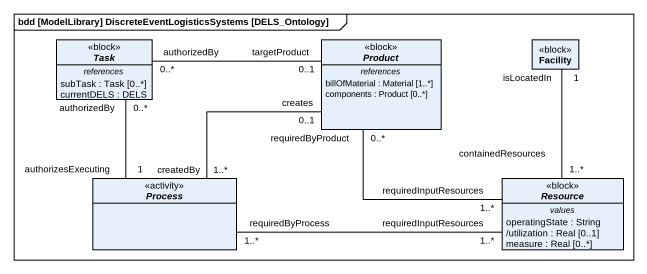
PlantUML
@startuml
mainframe bdd [ModelLibrary] DiscreteEventLogisticsSystems [DELS_Ontology]
hide circle
hide empty members
abstract class Task <<block>> {
  -- references --
  subTask : Task [0..*]
  currentDELS : DELS
}
abstract class Product <<block>> {
  -- references --
  billOfMaterial : Material [1..*]
  components : Product [0..*]
}
class Facility <<block>>
abstract class "Process" as Process_ <<activity>>
abstract class Resource <<block>> {
  -- values --
  operatingState : String
  /utilization : Real [0..1]
  measure : Real [0..*]
}
Task "authorizedBy\n0..*" -right- "targetProduct\n0..1" Product
Task "authorizedBy\n0..*" -- "authorizesExecuting\n1" Process_
Facility "isLocatedIn\n1" -- "1..*\ncontainedResources" Resource
Process_ "createdBy\n1..*" -right- "creates\n0..1" Product
Resource "requiredInputResources\n1..*" -up- "requiredByProduct\n0..*" Product
Resource "requiredInputResources\n1..*" -left- "requiredByProcess\n1..*" Process_
@enduml
